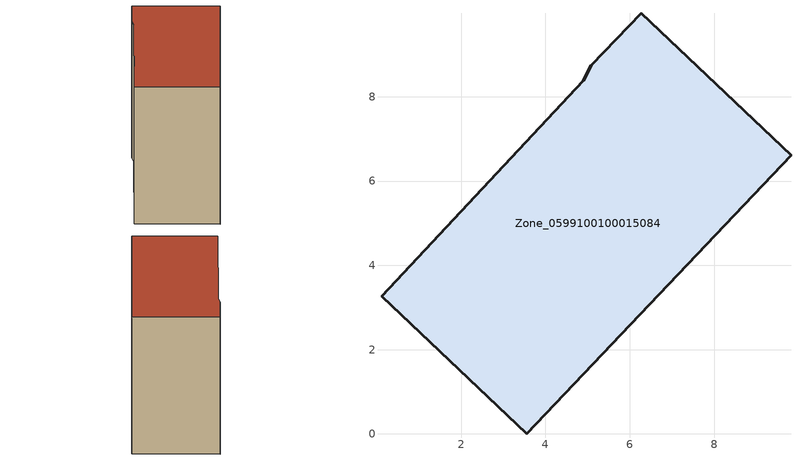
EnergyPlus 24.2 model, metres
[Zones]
Zone_0599100100015084
 floor ground (C_G): 0.11,3.27 4.89,8.38 5.09,8.74 6.27,9.99 9.83,6.62 3.56,0 z0
 wall outside (C_F): 3.56,0 9.83,6.62 6.27,9.99 5.09,8.74 4.89,8.38 0.11,3.27 3.56,0 z0:8.69
 roof outside (C_R): 4.89,8.38 0.11,3.27 3.56,0 9.83,6.62 6.27,9.99 5.09,8.74 z8.69
[BUILDING]
Pand.0599100100015084: North Axis=0; Terrain=City; Loads Convergence Tolerance Value=0.04; Temperature Convergence Tolerance Value=0.4; Solar Distribution=FullExterior; Maximum Number of Warmup Days=25; Minimum Number of Warmup Days=1
[Site:Location]
Rotterdam.The.Hague.AP_ZH_NLD Design_Conditions: Latitude=51.96; Longitude=4.45; Time Zone=1; Elevation=-4.5
[SITE:GROUNDTEMPERATURE:BUILDINGSURFACE]
18, 18, 18, 18, 18, 18, 18, 18, 18, 18, 18, 18
[MATERIAL] Thermal Absorptance=0.9; Solar Absorptance=0.7; Visible Absorptance=0.7
Name | Roughness | Thickness | Conductivity | Density | Specific Heat
G.TC.2015-2018 | MediumSmooth | 0.15 | 0.0428571 | 540 | 1210
F.TC.2015-2018 | Rough | 0.3 | 0.0666667 | 1920 | 840
R.TC.2015-2018 | MediumRough | 0.2 | 0.0333333 | 1500 | 1000
[CONSTRUCTION]
C_G: G.TC.2015-2018
C_F: F.TC.2015-2018
C_R: R.TC.2015-2018
[ZONE]
Zone_0599100100015084: Type=1; Multiplier=1; Ceiling Height=Autocalculate; Volume=Autocalculate; Floor Area=autocalculate; Part of Total Floor Area=Yes
[ZONEINFILTRATION:DESIGNFLOWRATE]
Infil_Zone_0599100100015084: Zone or ZoneList or Space or SpaceList=Zone_0599100100015084; Schedule=AlwaysOn; Design Flow Rate Calculation Method=Flow/Area; Flow Rate per Floor Area=0.0015; Constant Term Coefficient=1; Temperature Term Coefficient=0; Velocity Term Coefficient=0; Velocity Squared Term Coefficient=0
[HVACTEMPLATE:ZONE:IDEALLOADSAIRSYSTEM]
Zone_0599100100015084: Maximum Heating Supply Air Temperature=50; Minimum Cooling Supply Air Temperature=13; Maximum Heating Supply Air Humidity Ratio=0.0156; Minimum Cooling Supply Air Humidity Ratio=0.0077; Heating Limit=NoLimit; Cooling Limit=NoLimit; Dehumidification Control Type=ConstantSensibleHeatRatio; Cooling Sensible Heat Ratio=0.7; Dehumidification Setpoint=60; Humidification Control Type=None; Humidification Setpoint=30; Outdoor Air Method=None; Outdoor Air Flow Rate per Person=0.00944; Outdoor Air Flow Rate per Zone Floor Area=0; Outdoor Air Flow Rate per Zone=0; Demand Controlled Ventilation Type=None; Outdoor Air Economizer Type=NoEconomizer; Heat Recovery Type=None; Sensible Heat Recovery Effectiveness=0.7; Latent Heat Recovery Effectiveness=0.65
[ZONECONTROL:THERMOSTAT]
ThermostatControl_Zone_0599100100015084: Zone or ZoneList=Zone_0599100100015084; Control Type Schedule=DualSetpointControlType; Control 1=Thermostat_Zone_0599100100015084; Temperature Difference Between Cutout And Setpoint=0
[THERMOSTATSETPOINT:DUALSETPOINT]
Thermostat_Zone_0599100100015084: Heating Setpoint Temperature Schedule=HeatingSetpoint_Zone_0599100100015084; Cooling Setpoint Temperature Schedule=CoolingSetpoint_Zone_0599100100015084
[SCHEDULE:COMPACT]
HeatingSetpoint_Zone_0599100100015084: Through: 12/31, For: AllDays, Until: 24:00, 21
CoolingSetpoint_Zone_0599100100015084: Through: 12/31, For: AllDays, Until: 24:00, 24
DualSetpointControlType: Through: 12/31, For: AllDays, Until: 24:00, 4
AlwaysOn: Through: 12/31, For: AllDays, Until: 24:00, 1
